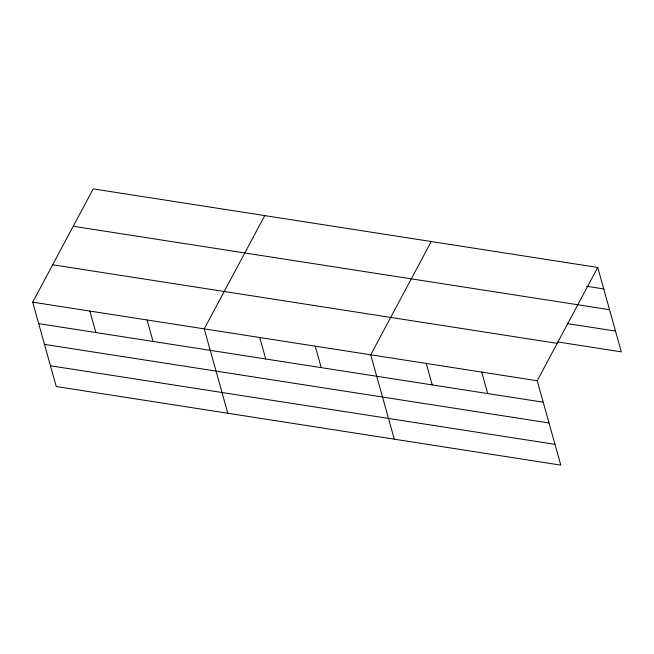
<?xml version="1.0" encoding="UTF-8"?>
<svg xmlns="http://www.w3.org/2000/svg" width="654" height="654" viewBox="0 0 654 654"><rect width="100%" height="100%" fill="white"/><g stroke="black" fill="none" stroke-linecap="round" stroke-linejoin="round"><path stroke-width="0.98" d="M597.74 267.461L537.22 380.734L560.78 465.117L56.26 386.539L32.7 302.156L93.22 188.883L597.74 267.461L621.3 351.844L557.731 341.944M264.756 215.599L204.236 328.872L227.796 413.254M431.248 241.53L370.728 354.803L394.288 439.186M586.581 286.264L603.732 288.929M73.248 226.268L609.528 309.694M567.067 323.542L615.504 331.079M52.672 264.78L557.192 343.35M32.7 302.156L537.22 380.734M38.692 323.632L543.212 402.202M44.488 344.388L549.008 422.966M50.464 365.782L554.984 444.352M481.72 372.093L487.712 393.561M426.228 363.444L432.22 384.92M315.228 346.162L321.228 367.63M259.736 337.513L265.728 358.989M147.06 319.969L153.052 341.437M89.876 311.067L95.876 332.534"/></g></svg>
